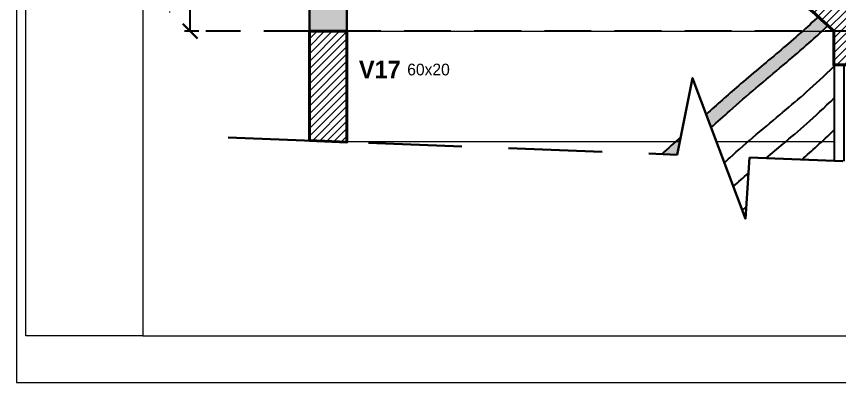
# Model space of a CAD drawing. Header units: millimetres. Extents: x -7 to 1246, y -1 to 1401.
# Drawn here: x 307.83 to 325.42, y -0.84 to 6.98 of the extents above; entities that cross this region are included whole.
import ezdxf

# ---------------------------------------------------------------- set-up
doc = ezdxf.new("R2010")
doc.units = ezdxf.units.MM
doc.linetypes.add('DASHED2', pattern=[0.375, 0.25, -0.125])
doc.linetypes.add('HIDDEN', pattern=[0.375, 0.25, -0.125])
for name, color, linetype, lineweight in [('Columnas', 7, 'Continuous', 40), ('Cotas', 152, 'Continuous', 5), ('HATCH', 250, 'Continuous', 15), ('Muros', 7, 'Continuous', 30), ('Textos', 250, 'Continuous', 15), ('Vista', 252, 'Continuous', 13)]:
    doc.layers.add(name, color=color, linetype=linetype, lineweight=lineweight)
doc.layers.add('eJES', color=252, linetype='HIDDEN')
doc.styles.add('CENTURYGOTIC', font='GOTHIC.TTF')
doc.styles.add('Estilo_Generado_2', font='GOTHICB.TTF')
doc.dimstyles.new('Cota 1-100', dxfattribs={"dimtxt": 0.2, "dimasz": 0.1, "dimexe": 0.03, "dimexo": 0.02, "dimgap": 0.05, "dimtad": 0, "dimzin": 4, "dimdsep": 46, "dimtxsty": 'CENTURYGOTIC', "dimblk": 'ARCHTICK', "dimcen": 0.06, "dimclrd": 256, "dimclre": 256, "dimclrt": 256, "dimadec": 0, "dimazin": 0, "dimtfac": 1, "dimtofl": 0, "dimtmove": 2, "dimatfit": 3, "dimldrblk": 'ARCHTICK', "dimfxl": 1, "dimtolj": 1, "dimtzin": 0, "dimarcsym": 0})
pattern_1 = [(45, (-94.1841, -130.27867), (-0.0199810699, 0.0199810699), [])]

# ---------------------------------------------------------------- blocks, each defined once
blk = doc.blocks.new('_ArchTick')
at = {"color": 0, "linetype": 'ByBlock', "const_width": 0.15}
blk.add_lwpolyline([(-0.5, -0.5), (0.5, 0.5)], dxfattribs=at)
blk = doc.blocks.new('*D37')
at = {"layer": 'Cotas', "lineweight": -2, "transparency": 16777216}
for p, q in [((161.8981, 94.3817), (161.8224, 94.3817)), ((161.8524, 94.1017), (161.8524, 94.3817)), ((161.8981, 94.1017), (161.8224, 94.1017))]:
    blk.add_line(p, q, dxfattribs=at)
at = {"layer": 'Defpoints', "color": 0, "transparency": 16777216}
for p in [(161.8524, 94.3817), (161.9181, 94.3817), (161.9181, 94.1017)]:
    blk.add_point(p, dxfattribs=at)
at = {"layer": 'Cotas', "lineweight": -2, "transparency": 16777216, "xscale": 0.08, "yscale": 0.08, "zscale": 0.08}
for p, rotation in [((161.8524, 94.3817), 90), ((161.8524, 94.1017), 270)]:
    blk.add_blockref('_ArchTick', p, dxfattribs=dict(at, rotation=rotation))
at = {"layer": 'Cotas', "color": 2, "transparency": 16777216, "insert": (161.722, 94.2417), "char_height": 0.1, "attachment_point": 5, "rotation": 90, "style": 'CENTURYGOTIC'}
blk.add_mtext('\\A1;{\\H0.5x;\\C256;.28}', dxfattribs=at)
blk = doc.blocks.new('detallescalre')
at = {"true_color": 0xc7c8ca, "transparency": 33554687}
h = blk.add_hatch(color=9, dxfattribs=at)
h.dxf.hatch_style = 1
h.paths.add_polyline_path([(162.6899, 97.3517), (162.4899, 97.3517), (162.4899, 95.4617), (162.6899, 95.4617)])
h.paths.add_polyline_path([(162.6899, 94.8617), (162.4899, 94.8617), (162.4899, 94.1017), (162.6899, 94.1017)])
h.paths.add_polyline_path([(167.0899, 93.5017), (166.8899, 93.5017), (166.8899, 93.3492), (167.0899, 93.3415)])
h.paths.add_polyline_path([(167.0899, 97.3517), (166.8899, 97.3517), (166.8899, 96.9817), (166.8899, 94.1017), (167.0899, 94.1017)])
h.paths.add_polyline_path([(167.0899, 98.1413), (166.8899, 98.149), (166.8899, 97.9517), (167.0899, 97.9517)])
h.paths.add_polyline_path([(162.6899, 98.3094), (162.4899, 98.3171), (162.4899, 97.9517), (162.6899, 97.9517)])
at = {"true_color": 0xffffff, "transparency": 33554687}
h = blk.add_hatch(color=7, dxfattribs=at)
h.dxf.hatch_style = 1
edge = h.paths.add_edge_path()
edge.add_spline(control_points=[(164.4453, 93.5106), (164.421, 93.4888), (164.3972, 93.467), (164.374, 93.4453)], knot_values=[11.887757, 11.887757, 11.887757, 11.887757, 12.249946, 12.249946, 12.249946, 12.249946], weights=[1, 1, 1, 1], degree=3, periodic=0)
edge.add_line((164.374, 93.4453), (164.4562, 93.4422))
edge.add_line((164.4562, 93.4422), (164.4699, 93.5106))
edge.add_line((164.4699, 93.5106), (164.4453, 93.5106))
edge = h.paths.add_edge_path()
edge.add_spline(control_points=[(164.4752, 93.5373), (164.4652, 93.5284), (164.4552, 93.5195), (164.4453, 93.5106)], knot_values=[11.740091, 11.740091, 11.740091, 11.740091, 11.887757, 11.887757, 11.887757, 11.887757], weights=[1, 1, 1, 1], degree=3, periodic=0)
edge.add_line((164.4453, 93.5106), (164.4699, 93.5106))
edge.add_line((164.4699, 93.5106), (164.4752, 93.5373))
edge = h.paths.add_edge_path()
edge.add_spline(control_points=[(164.637, 93.5879), (164.6701, 93.6171), (164.7033, 93.6466), (164.8299, 93.7594), (164.9261, 93.8396), (165.1042, 93.9894), (165.1845, 94.0586), (165.2614, 94.1317)], knot_values=[4.27075, 4.27075, 4.27075, 4.27075, 4.743541, 4.743541, 6.084169, 6.084169, 7.225986, 7.225986, 7.225986, 7.225986], weights=[1, 1, 1, 1, 1, 1, 1, 1], degree=3, periodic=0)
edge.add_spline(control_points=[(165.2614, 94.1317), (165.2921, 94.1017), (165.2264, 94.1627), (165.2098, 94.1791)], knot_values=[7.225986, 7.225986, 7.225986, 7.225986, 8.225986, 8.225986, 8.225986, 8.225986], weights=[1, 1, 1, 1], degree=3, periodic=0)
edge.add_spline(control_points=[(165.2098, 94.1791), (165.2075, 94.177), (165.1412, 94.1143), (165, 93.9917), (164.7945, 93.8228), (164.6675, 93.7084), (164.6108, 93.6577)], knot_values=[8.225986, 8.225986, 8.225986, 8.225986, 8.27019, 9.27019, 10.27019, 11.085181, 11.085181, 11.085181, 11.085181], weights=[1, 1, 1, 1, 1, 1, 1], degree=3, periodic=0)
edge.add_line((164.6108, 93.6577), (164.637, 93.5879))
at = {"layer": 'HATCH', "true_color": 0x000000, "transparency": 33554687}
h = blk.add_hatch(dxfattribs=at)
h.set_pattern_fill('ANSI31', color=18, scale=0.0089)
h.set_pattern_definition(pattern_1)
edge = h.paths.add_edge_path()
edge.add_line((165.4498, 94.3817), (165.1198, 94.3817))
edge.add_line((165.1198, 94.3817), (165.1198, 94.5617))
edge.add_line((165.1198, 94.5617), (164.7899, 94.5617))
edge.add_line((164.7899, 94.5617), (164.7899, 94.7417))
edge.add_line((164.7899, 94.7417), (164.4492, 94.7417))
edge.add_line((164.4492, 94.7417), (164.4492, 94.9217))
edge.add_line((164.4492, 94.9217), (164.0966, 94.9217))
edge.add_line((164.0966, 94.9217), (164.0966, 95.1017))
edge.add_line((164.0966, 95.1017), (163.6417, 95.1017))
edge.add_line((163.6417, 95.1017), (163.6417, 95.2817))
edge.add_line((163.6417, 95.2817), (162.7992, 95.2817))
edge.add_line((162.7992, 95.2817), (162.7992, 95.4617))
edge.add_line((162.7992, 95.4617), (162.6899, 95.4617))
edge.add_line((162.6899, 95.4617), (162.4899, 95.4617))
edge.add_line((162.4899, 95.4617), (162.4899, 94.8617))
edge.add_line((162.4899, 94.8617), (162.6899, 94.8617))
edge.add_line((162.6899, 94.8617), (162.6901, 95.1017))
edge.add_spline(control_points=[(162.6901, 95.1017), (163.1404, 95.1017), (163.6419, 95.0017), (164.0968, 94.8217), (164.4494, 94.6417), (164.7901, 94.4617), (165.1121, 94.2817), (165.2921, 94.1017)], knot_values=[0, 0, 0, 0, 1, 2, 3, 4, 5, 5, 5, 5], degree=3, periodic=0)
edge.add_line((165.2921, 94.1017), (165.2921, 93.9217))
edge.add_line((165.2921, 93.9217), (166.8899, 93.9217))
edge.add_line((166.8899, 93.9217), (166.8899, 93.5017))
edge.add_line((166.8899, 93.5017), (167.0899, 93.5017))
edge.add_line((167.0899, 93.5017), (167.0899, 94.1017))
edge.add_line((167.0899, 94.1017), (166.8899, 94.1017))
edge.add_line((166.8899, 94.1017), (165.4498, 94.1017))
edge.add_line((165.4498, 94.1017), (165.4498, 94.3817))
edge = h.paths.add_edge_path()
edge.add_line((167.0899, 97.9517), (165.4498, 97.9517))
edge.add_line((165.4498, 97.9517), (165.4498, 98.204))
edge.add_line((165.4498, 98.204), (164.9432, 98.2234))
edge.add_spline(control_points=[(164.9432, 98.2234), (165.0491, 98.1598), (165.1659, 98.0778), (165.2921, 97.9517)], knot_values=[0, 0, 0, 0, 0.701001, 0.701001, 0.701001, 0.701001], degree=3, periodic=0)
edge.add_line((165.2921, 97.9517), (165.2921, 97.7717))
edge.add_line((165.2921, 97.7717), (166.8899, 97.7717))
edge.add_line((166.8899, 97.7717), (166.8899, 97.3517))
edge.add_line((166.8899, 97.3517), (167.0899, 97.3517))
edge.add_line((167.0899, 97.3517), (167.0899, 97.9517))
edge = h.paths.add_edge_path()
edge.add_line((164.5605, 98.5917), (164.5262, 98.5917))
edge.add_line((164.5262, 98.5917), (164.5006, 98.4639))
edge.add_spline(control_points=[(164.5006, 98.4639), (164.5447, 98.4409), (164.589, 98.4176), (164.635, 98.3931)], knot_values=[1.465255, 1.465255, 1.465255, 1.465255, 1.846333, 1.846333, 1.846333, 1.846333], degree=3, periodic=0)
edge.add_line((164.635, 98.3931), (164.5605, 98.5917))
h.paths.add_polyline_path([(162.6899, 97.9517), (162.4899, 97.9517), (162.4899, 97.3517), (162.6899, 97.3517)])
h = blk.add_hatch(dxfattribs=at)
h.set_pattern_fill('ANSI31', color=18, scale=0.0089)
h.set_pattern_definition(pattern_1)
h.paths.add_polyline_path([(162.6899, 94.1017), (162.4899, 94.1017), (162.4905, 93.5173), (162.6902, 93.5096)])
at = {"linetype": 'DASHED2', "lineweight": 30, "ltscale": 2}
for p, q in [((162.0556, 93.5339), (164.4562, 93.4422)), ((164.8421, 93.4274), (167.5001, 93.3259))]:
    blk.add_line(p, q, dxfattribs=at)
for points in [[(165.2969, 93.9217), (165.3469, 93.9217), (165.3469, 93.4081)], [(165.2969, 93.41), (165.2969, 93.9217)]]:
    blk.add_lwpolyline(points)
at = {"lineweight": 30}
blk.add_lwpolyline([(164.4562, 93.4422), (164.5381, 93.8515), (164.8202, 93.0999), (164.8421, 93.4274)], dxfattribs=at)
for points, knots in [([(164.637, 93.5879), (164.6701, 93.6171), (164.7033, 93.6466), (164.8299, 93.7594), (164.9261, 93.8396), (165.1042, 93.9894), (165.1845, 94.0586), (165.2614, 94.1317), (165.2921, 94.1017), (165.2921, 94.1017), (165.2098, 94.1791), (165.2075, 94.177), (165.1412, 94.1143), (165, 93.9917), (164.7945, 93.8228), (164.6675, 93.7084), (164.6108, 93.6577)], [4.27075, 4.27075, 4.27075, 4.27075, 4.743541, 4.743541, 6.084169, 6.084169, 7.225986, 7.225986, 7.225986, 8.225986, 8.225986, 8.225986, 8.27019, 9.27019, 10.27019, 11.085181, 11.085181, 11.085181, 11.085181]), ([(164.7075, 93.4003), (164.7171, 93.4089), (164.7267, 93.4174), (164.8299, 93.5094), (164.9261, 93.5896), (165.1042, 93.7394), (165.1845, 93.8086), (165.2969, 93.9172)], [4.606012, 4.606012, 4.606012, 4.606012, 4.743541, 4.743541, 6.084169, 6.084169, 7.225986, 7.225986, 7.225986, 7.225986]), ([(164.9315, 93.424), (164.9617, 93.4495), (164.992, 93.4749), (165.1042, 93.5692), (165.1845, 93.6384), (165.2969, 93.747)], [5.662087, 5.662087, 5.662087, 5.662087, 6.084169, 6.084169, 7.225986, 7.225986, 7.225986, 7.225986])]:
    blk.add_open_spline(points, degree=3, knots=knots)
for points in [[(165.1233, 93.4167), (165.1746, 93.4616), (165.2301, 93.5123), (165.2969, 93.5768)], [(164.4752, 93.5373), (164.4406, 93.5065), (164.4066, 93.4759), (164.374, 93.4453)], [(164.7554, 93.2727), (164.7822, 93.2964), (164.8093, 93.3199), (164.8365, 93.3433)], [(164.8034, 93.1446), (164.8104, 93.1506), (164.8174, 93.1567), (164.8244, 93.1627)]]:
    blk.add_open_spline(points, degree=3)
at = {"layer": 'Columnas'}
blk.add_lwpolyline([(162.4905, 93.5173), (162.6899, 93.5096), (162.6899, 94.1017), (162.4899, 94.1017)], close=True, dxfattribs=at)
blk.add_lwpolyline([(165.2921, 94.1017), (165.2921, 93.9217), (166.8899, 93.9217)], dxfattribs=at)
blk.add_open_spline([(165.2921, 94.1017), (165.1121, 94.2817), (164.7901, 94.4617), (164.4494, 94.6417), (164.0968, 94.8217), (163.6419, 95.0017), (163.1404, 95.1017), (162.6901, 95.1017)], degree=3, dxfattribs=at)
at = {"layer": 'eJES'}
blk.add_line((165.4961, 94.1017), (161.9363, 94.1017), dxfattribs=at)
at = {"layer": 'Muros'}
blk.add_lwpolyline([(162.6899, 94.8617), (162.4899, 94.8617), (162.4899, 94.1017), (162.6899, 94.1017)], close=True, dxfattribs=at)
blk.add_lwpolyline([(162.4899, 93.5173), (162.4905, 93.5173), (162.6899, 93.5096), (162.6899, 93.5096)], dxfattribs=at)
at = {"layer": 'Vista'}
for p, q in [((162.6899, 94.1017), (165.2921, 94.1017)), ((164.4699, 93.5106), (162.6681, 93.5105)), ((165.2969, 93.5106), (164.6661, 93.5106))]:
    blk.add_line(p, q, dxfattribs=at)
at = {"layer": 'Cotas'}
dim = blk.add_linear_dim(base=(161.8524, 94.3817), p1=(161.9181, 94.1017), p2=(161.9181, 94.3817), angle=270, text='{\\H0.5x;\\C256;<>}', dimstyle='Cota 1-100', dxfattribs=at)
dim.commit()
dim.dimension.update_dxf_attribs({"geometry": '*D37', "text_midpoint": (161.722, 94.2417), "dimtype": 128})

msp = doc.modelspace()

# ---------------------------------------------------------------- linework, layer by layer
at = {"lineweight": 13}
msp.add_lwpolyline([(307.825, -0.835), (349.825, -0.835), (349.825, 28.865), (307.825, 28.865)], close=True, dxfattribs=at)
at = {"lineweight": 13, "ltscale": 0.05}
msp.add_lwpolyline([(310.525, 0.165), (348.825, 0.165), (348.825, 27.865), (308.025, 27.865)], dxfattribs=at)
at = {"lineweight": 13}
msp.add_lwpolyline([(310.525, 27.865), (310.525, 0.165), (308.025, 0.165), (308.025, 27.865)], dxfattribs=at)

# ---------------------------------------------------------------- block references
at = {"xscale": 4, "yscale": 4, "zscale": 4}
msp.add_blockref('detallescalre', (-335.871, -369.737), dxfattribs=at)

# ---------------------------------------------------------------- texts
at = {"layer": 'Textos', "linetype": 'Continuous', "insert": (317.09, 6.039), "char_height": 0.375, "attachment_point": 3, "line_spacing_factor": 0.97018, "style": 'Estilo_Generado_2'}
msp.add_mtext('\\A1;V17{\\fCentury Gothic|b0|i0|c0|p34; \\H0.66667x;60x20}', dxfattribs=at)

doc.saveas('drawing.dxf')
